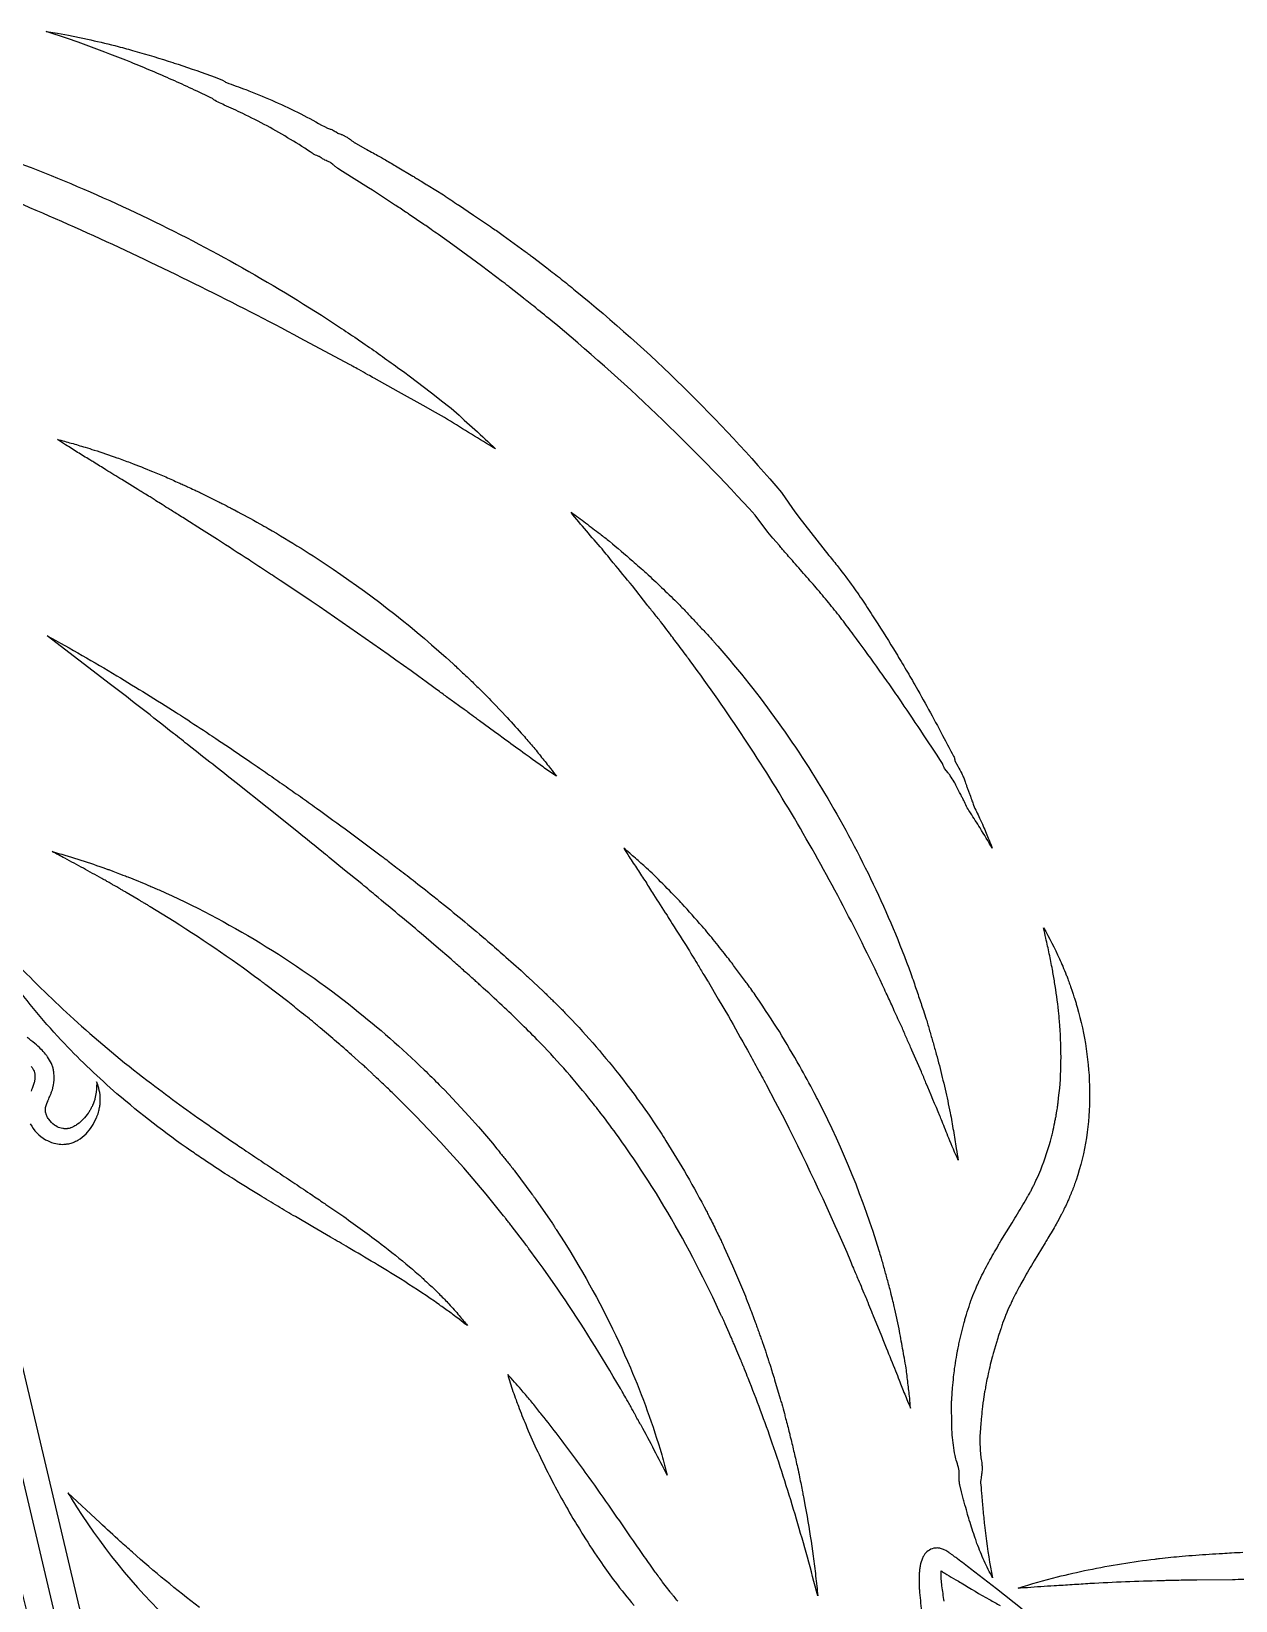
# Model space of a CAD drawing. Header units: millimetres. Extents: x 4236 to 5436, y 1579 to 2339.
# Drawn here: x 4744.5 to 4821.5, y 2064.7 to 2165 of the extents above; entities that cross this region are included whole.
import ezdxf

# ---------------------------------------------------------------- set-up
doc = ezdxf.new("R2010")
doc.units = ezdxf.units.MM
doc.layers.add('Default', color=70, linetype='Continuous')

msp = doc.modelspace()

# ---------------------------------------------------------------- linework, layer by layer
at = {"layer": 'Default'}
for points in [[(4765.19, 2157.89, -0.006989), (4765.25, 2157.86), (4765.88, 2157.5, -0.000014), (4766.65, 2157.08, -0.002247), (4767.15, 2156.79, -0.006792), (4767.9, 2156.35), (4768.9, 2155.76, -0.003913), (4769.14, 2155.61, -0.001958), (4769.39, 2155.46, 0.000674), (4769.76, 2155.23, 0.000826), (4769.88, 2155.16), (4770.86, 2154.55, -0.001731), (4771.1, 2154.39, -0.00098), (4771.58, 2154.07, 0.000337), (4771.83, 2153.91), (4772.79, 2153.27), (4773.74, 2152.62, 0.001356), (4773.98, 2152.45, -0.001402), (4774.34, 2152.21, -0.004624), (4774.69, 2151.96), (4776.09, 2150.93, -0.003091), (4776.32, 2150.76, -0.004747), (4776.55, 2150.59), (4777.47, 2149.89, -0.005498), (4777.93, 2149.53, -0.003306), (4778.39, 2149.18, -0.002225), (4779.29, 2148.45, -0.023969), (4786.18, 2142.29, -0.022287), (4792.47, 2135.53), (4792.52, 2135.47), (4793.31, 2134.3), (4793.4, 2134.19), (4793.58, 2133.96), (4793.96, 2133.47), (4795.5, 2131.52, -0.002288), (4796.09, 2130.78, -0.009841), (4797.04, 2129.51, -0.009437), (4797.77, 2128.46, -0.003208), (4798.46, 2127.4, -0.006049), (4799.79, 2125.27, -0.004489), (4800.44, 2124.19, -0.001364), (4800.75, 2123.65, -0.000972), (4801.07, 2123.1, -0.008159), (4802.87, 2119.81, -0.002053), (4803.44, 2118.73, -0.078325), (4803.53, 2118.52, -0.026168), (4803.55, 2118.39), (4803.73, 2118.04, -0.019305), (4803.99, 2117.57, -0.012963), (4804.11, 2117.31, 0.009577), (4804.2, 2117.04, 0.00392), (4804.26, 2116.88, 0.00306), (4804.34, 2116.67, 0.001526), (4804.42, 2116.45, -0.001566), (4804.5, 2116.23, -0.007287), (4804.64, 2115.84, -0.008274), (4804.73, 2115.56, -0.005469), (4805.13, 2114.72, -0.002074), (4805.36, 2114.21, -0.007586), (4805.73, 2113.33, -0.005715), (4805.94, 2112.8, 0.006358), (4805.16, 2114.1, 0.003723), (4804.85, 2114.58, 0.001049), (4804.55, 2115.06, -0.000293), (4804.34, 2115.38, 0.012227), (4804.16, 2115.77, 0.003135), (4804.08, 2115.92, 0.002478), (4803.97, 2116.13, 0.000782), (4803.92, 2116.23, -0.010319), (4803.65, 2116.75, -0.008279), (4803.51, 2117.05, 0.02283), (4803.25, 2117.44, 0.008), (4803.11, 2117.62), (4802.89, 2117.91, -0.068873), (4802.79, 2118.1, -0.0152), (4802.76, 2118.22, 0.00454), (4799.96, 2122.41, 0.003052), (4799.25, 2123.43, 0.00102), (4798.53, 2124.44, 0.005967), (4797.07, 2126.44, 0.000758), (4796.7, 2126.94, 0.001758), (4796.33, 2127.43, 0.008941), (4795.57, 2128.38, 0.005262), (4794.79, 2129.32, 0.003407), (4793.98, 2130.25, 0.000679), (4793.16, 2131.19, -0.002287), (4792.53, 2131.9, -0.001221), (4792.33, 2132.14), (4791.92, 2132.62), (4791.71, 2132.88), (4791.6, 2133.01), (4790.79, 2134.09, 0.016362), (4784.48, 2140.54, 0.018507), (4777.73, 2146.55, 0.001623), (4776.63, 2147.44, 0.002506), (4776.19, 2147.79, 0.001562), (4775.97, 2147.96), (4775.09, 2148.66, 0.0052), (4774.86, 2148.84, 0.003477), (4774.64, 2149.01), (4773.29, 2150.03), (4771.47, 2151.37), (4770.54, 2152.02, -0.000717), (4770.08, 2152.34, 0.001786), (4769.73, 2152.59, 0.000877), (4769.61, 2152.67), (4768.68, 2153.3, -0.001695), (4768.44, 2153.46, 0.001137), (4768.09, 2153.7, 0.004587), (4767.74, 2153.93), (4766.32, 2154.86), (4766.08, 2155.01), (4764.41, 2156.06), (4764.11, 2156.25, -0.021679), (4763.94, 2156.37, -0.009612), (4763.85, 2156.45, -0.001736), (4763.79, 2156.5), (4763.69, 2156.59, 0.007357), (4763.61, 2156.64), (4763.43, 2156.71, -0.013211), (4763.29, 2156.78, -0.006163), (4763.24, 2156.81, -0.01805), (4763.13, 2156.87, -0.025743), (4762.95, 2157, -0.019313), (4762.85, 2157.03, -0.03112), (4762.69, 2157.1, -0.032981), (4762.53, 2157.19, 0.010458), (4761.09, 2158.1, 0.009587), (4759.59, 2158.96, 0.011975), (4758.04, 2159.75, 0.00244), (4757.45, 2160.03, 0.003721), (4756.86, 2160.3, 0.003238), (4756.46, 2160.48, -0.101462), (4756.11, 2160.71, 0.001416), (4754.8, 2161.33, 0.003143), (4753.53, 2161.91, 0.002757), (4752.21, 2162.48, 0.004484), (4750.89, 2163.03, 0.009396), (4748.2, 2164.06), (4747.52, 2164.31), (4746.84, 2164.55), (4745.47, 2165), (4746.19, 2164.89), (4746.9, 2164.76), (4747.61, 2164.61), (4748.32, 2164.46, -0.008912), (4750.08, 2164.04, -0.004588), (4751.13, 2163.75, -0.009227), (4753.57, 2163.01, -0.001519), (4753.91, 2162.9, -0.007121), (4756.27, 2162.08, -0.047393), (4756.9, 2161.8, -0.009855), (4756.99, 2161.73, -0.003281), (4757.61, 2161.51, -0.004828), (4758.23, 2161.28, -0.004077), (4758.64, 2161.12, -0.011921), (4760.31, 2160.42, -0.014201), (4761.94, 2159.63, -0.010405), (4763.45, 2158.81, -0.0257), (4763.59, 2158.78, -0.017025), (4763.67, 2158.75, -0.046048), (4763.89, 2158.65, -0.024122), (4764, 2158.58), (4764.12, 2158.5, 0.003727), (4764.18, 2158.47), (4764.3, 2158.43, -0.003506), (4764.36, 2158.41, -0.011124), (4764.53, 2158.33, -0.001026), (4764.61, 2158.29, -0.006783), (4764.7, 2158.24, -0.021397), (4764.86, 2158.13, -0.011335), (4764.97, 2158.05, -0.003378), (4765.06, 2157.99, 0.003922), (4765.13, 2157.93, 0.007247)], [(4752.37, 2135.09, 0.001654), (4752.11, 2135.25, -0.00033), (4751.73, 2135.48, -0.001857), (4751.47, 2135.64, -0.001278), (4751.34, 2135.72), (4750.32, 2136.36, -0.00185), (4749.29, 2136.99, -0.002804), (4748.52, 2137.47, -0.001168), (4748.26, 2137.63, -0.002716), (4747.48, 2138.1, -0.004578), (4746.71, 2138.59, -0.00406), (4746.2, 2138.93, -0.006093), (4747.08, 2138.69, -0.004457), (4747.96, 2138.43, -0.001997), (4748.55, 2138.25, -0.00492), (4749.99, 2137.76, -0.001991), (4750.85, 2137.45, -0.002756), (4752.27, 2136.88, -0.002586), (4753.12, 2136.53, -0.002857), (4753.54, 2136.34, -0.001407), (4753.95, 2136.16, -0.000401), (4754.23, 2136.03, 0.001201), (4754.51, 2135.9, -0.001311), (4754.93, 2135.71, -0.00269), (4755.2, 2135.58, -0.001735), (4755.34, 2135.52), (4756.44, 2134.97, -0.001352), (4756.71, 2134.84, -0.001466), (4757.25, 2134.56, -0.00032), (4757.52, 2134.42, -0.003533), (4759.13, 2133.54, -0.001714), (4759.66, 2133.24, -0.003958), (4761.76, 2131.98, -0.003419), (4763.81, 2130.64, -0.036394), (4771.48, 2124.59, -0.003317), (4771.81, 2124.28, -0.001365), (4772.37, 2123.76, -0.001423), (4772.92, 2123.23, -0.00334), (4773.25, 2122.91, 0.000722), (4773.67, 2122.47, -0.002559), (4774.1, 2122.04), (4774.94, 2121.16, -0.003211), (4775.96, 2120.02, -0.003223), (4776.56, 2119.33, -0.003051), (4777.14, 2118.61, -0.004825), (4777.71, 2117.89, -0.004196), (4778.08, 2117.41, -0.005974), (4777.32, 2117.93, -0.004293), (4776.58, 2118.46, -0.00184), (4776.09, 2118.82, -0.004742), (4774.86, 2119.71, -0.001546), (4774.13, 2120.25), (4773.16, 2120.95, -0.001883), (4772.91, 2121.13, -0.00105), (4772.43, 2121.49, 0.000383), (4772.19, 2121.67, -0.002633), (4771.82, 2121.93, -0.001322), (4771.21, 2122.37, -0.001356), (4770.61, 2122.82, -0.002895), (4770.25, 2123.08, 0.007598), (4762.42, 2128.59), (4761.42, 2129.25), (4760.43, 2129.92, -0.000676), (4759.43, 2130.57, -0.002192), (4758.44, 2131.23, -0.004172), (4756.43, 2132.53), (4755.41, 2133.17), (4754.4, 2133.82, -0.002728), (4754.02, 2134.05, -0.000724), (4753.38, 2134.45, -0.000787), (4752.88, 2134.77, -0.002221), (4752.49, 2135.01, -0.001011)], [(4800.19, 2101.3, -0.00105), (4800.03, 2101.65, -0.001379), (4799.56, 2102.68, -0.001086), (4799.16, 2103.54, -0.00231), (4798.93, 2104.05, 0.023269), (4793.29, 2114.72, 0.025235), (4786.64, 2124.77, -0.001484), (4786.41, 2125.07, -0.001016), (4785.73, 2125.98, -0.001021), (4785.16, 2126.74, -0.002028), (4784.82, 2127.19, 0.001282), (4784.58, 2127.49, -0.000745), (4784.11, 2128.08, -0.002021), (4783.87, 2128.38), (4782.94, 2129.57, -0.002124), (4781.72, 2131.04, -0.002433), (4781, 2131.93, -0.003399), (4780, 2133.08, -0.005486), (4779.02, 2134.27, -0.004916), (4779.95, 2133.59, -0.003549), (4780.87, 2132.89, -0.001559), (4781.48, 2132.42, -0.003961), (4782.94, 2131.17, -0.001479), (4783.82, 2130.4, -0.003625), (4785.77, 2128.53, -0.00076), (4786.04, 2128.26, -0.002691), (4786.57, 2127.7, -0.000653), (4787.1, 2127.13, 0.000681), (4787.63, 2126.57, -0.002659), (4788.02, 2126.14, -0.001415), (4788.15, 2126, -0.047511), (4795.42, 2115.98, -0.0459), (4800.73, 2104.8, -0.002628), (4800.92, 2104.26, -0.001094), (4801.23, 2103.34, -0.001186), (4801.54, 2102.43, -0.003137), (4801.72, 2101.88, 0.000554), (4801.93, 2101.14, -0.002041), (4802.15, 2100.39, 0.000513), (4802.36, 2099.65, -0.001899), (4802.56, 2098.91, -0.001759), (4802.92, 2097.41, -0.003263), (4803.25, 2095.9, -0.002446), (4803.45, 2094.76, -0.003863), (4803.64, 2093.62, -0.003416), (4803.76, 2092.86, -0.00594), (4803.16, 2094.28, -0.002958), (4802.73, 2095.35, -0.000732), (4802.59, 2095.7, -0.004046), (4801.7, 2097.81, -0.000848), (4801.41, 2098.52), (4800.8, 2099.91, -0.001499), (4800.64, 2100.26, -0.000843), (4800.34, 2100.95, 0.000299)], [(4789.9, 2080.02, 0.001758), (4789.87, 2080.1), (4789.62, 2080.68, 0.000617), (4789.44, 2081.11, 0.00184), (4789.31, 2081.4, 0.004598), (4789.12, 2081.83), (4788.87, 2082.41, 0.002494), (4788.74, 2082.7, 0.003667), (4788.64, 2082.91, 0.001522), (4788.6, 2082.98), (4788.07, 2084.12, 0.026249), (4784.47, 2090.73, 0.010085), (4783.11, 2092.82, 0.015153), (4780.93, 2095.86, 0.006526), (4780.15, 2096.84, 0.024384), (4776.86, 2100.56, 0.0103), (4774.62, 2102.75, 0.005318), (4773.23, 2104.03, 0.004166), (4773, 2104.24, 0.002072), (4772.77, 2104.45, -0.000729), (4772.41, 2104.77, -0.000882), (4772.29, 2104.87, 0.001157), (4771.7, 2105.4, 0.002513), (4771.47, 2105.6, 0.001597), (4771.35, 2105.71), (4770.39, 2106.53), (4769.43, 2107.36, 0.003238), (4767.98, 2108.58, 0.00148), (4766.51, 2109.8, 0.000338), (4765.54, 2110.61), (4764.55, 2111.41), (4763.57, 2112.21, 0.001225), (4763.07, 2112.61, 0.00127), (4761.59, 2113.81), (4759.6, 2115.4), (4757.61, 2116.98, 0.00124), (4754.62, 2119.35, 0.000771), (4753.61, 2120.14, 0.001388), (4751.61, 2121.71, 0.000788), (4749.59, 2123.27), (4745.54, 2126.38, -0.010495), (4749.98, 2123.83, -0.007176), (4753.78, 2121.47, -0.000827), (4754.32, 2121.13, -0.002673), (4755.92, 2120.08, -0.000682), (4756.46, 2119.72, -0.002553), (4757.25, 2119.19, -0.000949), (4758.57, 2118.29, -0.00128), (4759.1, 2117.93, -0.001694), (4760.15, 2117.2, -0.000559), (4760.68, 2116.83, -0.000697), (4761.72, 2116.1, -0.002505), (4762.76, 2115.36, -0.002352), (4764.83, 2113.85, -0.003972), (4766.89, 2112.32, -0.001552), (4767.14, 2112.13, -0.001412), (4767.9, 2111.54, -0.000971), (4768.41, 2111.15, -0.002598), (4768.92, 2110.76, -0.001164), (4770.18, 2109.77, -0.002541), (4770.93, 2109.16, -0.005416), (4772.42, 2107.94, -0.003782), (4773.89, 2106.69, -0.001557), (4774.86, 2105.85), (4775.82, 2104.99, -0.004799), (4776, 2104.83, -0.002524), (4776.18, 2104.66, -0.000681), (4776.3, 2104.55), (4777.24, 2103.66, -0.003587), (4777.36, 2103.55, -0.001865), (4777.48, 2103.44, 0.000615), (4777.65, 2103.27, 0.000773), (4777.71, 2103.21, 0.001219), (4777.94, 2102.98, -0.00089), (4778.29, 2102.64, -0.002175), (4778.52, 2102.41, -0.001425), (4778.63, 2102.29, -0.025436), (4782.07, 2098.36, -0.008603), (4783.25, 2096.8, -0.003527), (4783.63, 2096.27), (4784, 2095.74), (4784.37, 2095.2, -0.005191), (4784.55, 2094.93, -0.003062), (4784.73, 2094.66, -0.001864), (4785.08, 2094.11, -0.022968), (4787.67, 2089.61, 0.001127), (4787.82, 2089.32, -0.000809), (4788.04, 2088.89, -0.002998), (4788.25, 2088.45, 0.001213), (4788.39, 2088.16, -0.000868), (4788.61, 2087.73, -0.002148), (4788.74, 2087.43, -0.00141), (4788.81, 2087.29), (4789.34, 2086.11), (4789.85, 2084.92, -0.002475), (4790.1, 2084.32, -0.001274), (4790.33, 2083.72, -0.004307), (4790.42, 2083.49, -0.002726), (4790.51, 2083.26, -0.001115), (4790.57, 2083.11), (4790.79, 2082.51, -0.003613), (4790.9, 2082.21, -0.002419), (4791.01, 2081.9, -0.001224), (4791.12, 2081.6, -0.000428), (4791.23, 2081.29), (4791.44, 2080.68, -0.003446), (4791.49, 2080.53, -0.001794), (4791.54, 2080.38, 0.000612), (4791.61, 2080.15, 0.000755), (4791.64, 2080.07, 0.001694), (4791.74, 2079.76, -0.00118), (4791.88, 2079.3, -0.004672), (4792.03, 2078.84), (4792.39, 2077.61, -0.001791), (4792.48, 2077.3, -0.001016), (4792.65, 2076.68, 0.000347), (4792.73, 2076.37, -0.004463), (4792.86, 2075.9, -0.002993), (4792.97, 2075.43, -0.001124), (4793.05, 2075.12, -0.00497), (4793.27, 2074.18, -0.002736), (4793.49, 2073.24, -0.00083), (4793.62, 2072.62, -0.003066), (4793.72, 2072.14, -0.000675), (4793.81, 2071.67, 0.000435), (4793.87, 2071.36), (4793.99, 2070.73), (4794.1, 2070.1, -0.011667), (4794.49, 2067.56, -0.004072), (4794.65, 2066.29, -0.002731), (4794.79, 2065.02, 0.002674), (4794.12, 2067.49, 0.00968), (4792.68, 2072.37, 0.006775), (4791.88, 2074.78, 0.012395), (4790.34, 2078.93, 0.00197), (4790.11, 2079.51, -0.00155), (4790.05, 2079.66, 0.001052), (4789.96, 2079.88, 0.002672)], [(4749.81, 2110.42, -0.00233), (4749.71, 2110.48, -0.002639), (4749.42, 2110.65, 0.003382), (4749.18, 2110.79, 0.004201), (4749.03, 2110.87, 0.002964), (4747.85, 2111.52, 0.001365), (4746.66, 2112.16, 0.000321), (4745.86, 2112.59, -0.019341), (4749.1, 2111.57, -0.001122), (4749.31, 2111.49, -0.005072), (4749.53, 2111.42, -0.003108), (4749.74, 2111.34, -0.002271), (4750.16, 2111.17, 0.001151), (4750.38, 2111.09, -0.000801), (4750.69, 2110.97, -0.002008), (4750.91, 2110.89, -0.00132), (4751.01, 2110.85), (4751.85, 2110.5, -0.000718), (4752.17, 2110.36, -0.002052), (4752.38, 2110.27, -0.005273), (4752.69, 2110.14, -0.031969), (4759.15, 2106.75, -0.03221), (4765.15, 2102.57, -0.023628), (4769.63, 2098.65, -0.006238), (4770.6, 2097.68, -0.001188), (4770.77, 2097.52, -0.003054), (4770.93, 2097.36), (4772.49, 2095.68), (4773.1, 2094.99), (4773.99, 2093.95), (4774.28, 2093.59, 0.001106), (4774.57, 2093.24, -0.001085), (4775, 2092.7, -0.003487), (4775.43, 2092.16), (4776.52, 2090.7, -0.002559), (4776.62, 2090.56, -0.004537), (4776.72, 2090.42, -0.004121), (4776.79, 2090.32), (4777.05, 2089.95), (4777.83, 2088.82, -0.003158), (4777.89, 2088.72, -0.001643), (4777.95, 2088.62, 0.000562), (4778.07, 2088.43), (4778.57, 2087.66), (4778.94, 2087.08), (4779.52, 2086.1, -0.03194), (4782.81, 2079.6, -0.029849), (4784.81, 2074.04, -0.007725), (4785.17, 2072.73, 0.000793), (4784.34, 2074.34, 0.002703), (4783.49, 2075.93, 0.004046), (4783.38, 2076.12, 0.001552), (4783.27, 2076.32, -0.002271), (4783.11, 2076.61, -0.001525), (4783.06, 2076.71, -0.002162), (4782.95, 2076.91, 0.001477), (4782.79, 2077.2, 0.006196), (4782.62, 2077.5, -0.001848), (4782.51, 2077.69, -0.001156), (4782.29, 2078.08, 0.000271), (4782.18, 2078.27), (4781.95, 2078.66), (4781.72, 2079.05, 0.019288), (4777.88, 2085.05), (4777.24, 2085.96), (4776.85, 2086.49), (4776.32, 2087.21, -0.001452), (4776.26, 2087.3, 0.000959), (4776.16, 2087.44, 0.002469), (4776.06, 2087.57), (4775.25, 2088.62, -0.002969), (4775.18, 2088.71, -0.002889), (4774.98, 2088.97, 0.005809), (4774.81, 2089.19, 0.00622), (4774.7, 2089.32), (4773.59, 2090.7), (4772.16, 2092.38), (4771.27, 2093.37), (4770.68, 2094.03), (4769.11, 2095.67, 0.003111), (4769.04, 2095.75, 0.000116), (4768.92, 2095.86, -0.003389), (4768.84, 2095.94), (4767.59, 2097.19, 0.004474), (4767.27, 2097.5, 0.001853), (4766.95, 2097.8, -0.00206), (4766.46, 2098.25, -0.001493), (4766.3, 2098.4), (4765.98, 2098.71, 0.002503), (4765.86, 2098.82, 0.00899), (4765.65, 2099.01), (4764.99, 2099.6, -0.000028), (4764.5, 2100.04, 0.002073), (4764.16, 2100.33, 0.006248), (4763.66, 2100.76), (4762.98, 2101.33, -0.002561), (4762.81, 2101.47, 0.002832), (4762.56, 2101.69, 0.007579), (4762.3, 2101.9, -0.002605), (4761.78, 2102.31, -0.000682), (4760.92, 2103.01), (4759.51, 2104.08, 0.007532), (4759.29, 2104.25, 0.002598), (4759.15, 2104.35, 0.002221), (4758.79, 2104.61), (4758.08, 2105.13, 0.019533), (4752.13, 2109.06, 0.004229), (4751.94, 2109.18, 0.002758), (4751.74, 2109.29, 0.001395), (4751.55, 2109.41, 0.000486), (4751.36, 2109.52), (4750.59, 2109.98, 0.002663), (4750.39, 2110.09, 0.001388), (4750.2, 2110.2, -0.000468), (4749.91, 2110.37, -0.000581)], [(4799.67, 2083.51, 0.001836), (4799.56, 2083.98, -0.000673), (4799.41, 2084.6, 0.003289), (4799.28, 2085.07, 0.001375), (4799.07, 2085.84, 0.001307), (4798.85, 2086.61, 0.003155), (4798.71, 2087.08, 0.043471), (4794.86, 2096.6, 0.000932), (4794.56, 2097.17, 0.002299), (4793.64, 2098.87, 0.003738), (4792.33, 2101.09, 0.004791), (4790.92, 2103.24, 0.001413), (4790.36, 2104.03, 0.0014), (4790.17, 2104.29), (4789.41, 2105.32, 0.001521), (4789.31, 2105.45, 0.002871), (4789.02, 2105.83, -0.000682), (4788.61, 2106.33, 0.000783), (4788.21, 2106.84, 0.003226), (4787.81, 2107.34, 0.001701), (4787.39, 2107.82, 0.003355), (4786.11, 2109.26, 0.001696), (4785.44, 2109.95, 0.004762), (4784.32, 2111.09, 0.001849), (4783.84, 2111.53, 0.00424), (4783.13, 2112.17, 0.005888), (4782.4, 2112.8, 0.00382), (4782.74, 2112.26, 0.004369), (4783.26, 2111.45, 0.00269), (4783.79, 2110.65, 0.002899), (4784.29, 2109.85, 0.002832), (4785.15, 2108.52, 0.000974), (4785.49, 2107.98, 0.003621), (4786.5, 2106.38, 0.002833), (4786.82, 2105.84, 0.000757), (4787.15, 2105.31, 0.000726), (4787.55, 2104.64, 0.002984), (4787.8, 2104.24), (4788.43, 2103.15), (4789.07, 2102.08, 0.004178), (4790.3, 2099.89, 0.002097), (4790.9, 2098.79, 0.000784), (4791.49, 2097.7), (4792.07, 2096.59), (4792.65, 2095.48, -0.016205), (4796.88, 2086.41, 0.002774), (4797.06, 2085.97, 0.001302), (4797.37, 2085.25, 0.001008), (4797.61, 2084.67, 0.002788), (4797.86, 2084.09, -0.000362), (4797.98, 2083.8, 0.001008), (4798.21, 2083.21, 0.001798), (4798.33, 2082.92), (4798.82, 2081.75, 0.001487), (4799.16, 2080.87, 0.004461), (4799.76, 2079.4, 0.00175), (4799.99, 2078.81, 0.004079), (4800.34, 2077.92, 0.005672), (4800.71, 2077.03, 0.004027), (4800.66, 2077.67, 0.004629), (4800.55, 2078.62, 0.002931), (4800.43, 2079.58, 0.003825), (4800.21, 2080.84, 0.002139), (4799.98, 2082.1), (4799.7, 2083.35, 0.000896)], [(4805.19, 2072.33, -0.001955), (4805.19, 2072.27, 0.029287), (4805.2, 2072.16), (4805.22, 2071.89, -0.004381), (4805.25, 2071.55, 0.001628), (4805.34, 2070.54, 0.003402), (4805.44, 2069.54, 0.003444), (4805.52, 2068.87, 0.02193), (4805.96, 2066.19, -0.022689), (4805.42, 2067.26, -0.017261), (4804.96, 2068.38, -0.003951), (4804.85, 2068.71, -0.012125), (4804.47, 2069.86, -0.003597), (4804.33, 2070.35, -0.003234), (4804.15, 2071.01, -0.001189), (4804.06, 2071.34), (4803.97, 2071.67), (4803.88, 2072.04, -0.011427), (4803.86, 2072.12, -0.01434), (4803.84, 2072.24, -0.015348), (4803.83, 2072.36, -0.012032), (4803.83, 2072.47, -0.007278), (4803.82, 2072.62, -0.002282), (4803.82, 2072.71, 0.000281), (4803.82, 2072.84, 0.009873), (4803.82, 2072.98, 0.010987), (4803.81, 2073.08, 0.006659), (4803.81, 2073.12, 0.001885), (4803.67, 2073.59, -0.014215), (4803.56, 2074, -0.021557), (4803.45, 2074.65, -0.016169), (4803.38, 2075.3, -0.003614), (4803.37, 2075.48, -0.008772), (4803.35, 2076.19, -0.006797), (4803.34, 2076.88), (4803.34, 2077.23, -0.000784), (4803.34, 2077.36, -0.006848), (4803.34, 2077.48, -0.011049), (4803.35, 2077.6), (4803.37, 2077.97), (4803.4, 2078.32, -0.009374), (4803.47, 2079.02, -0.005032), (4803.53, 2079.55, -0.001345), (4803.56, 2079.73, -0.006458), (4803.67, 2080.43, -0.001705), (4803.71, 2080.65, -0.002538), (4803.74, 2080.78, -0.005186), (4803.81, 2081.14), (4803.97, 2081.82, -0.005291), (4804.14, 2082.5, -0.001934), (4804.21, 2082.75, -0.003515), (4804.29, 2083.01, -0.003273), (4804.34, 2083.18), (4804.45, 2083.52), (4804.51, 2083.7, -0.01421), (4804.57, 2083.88), (4804.7, 2084.23), (4804.84, 2084.57, -0.003919), (4804.88, 2084.65, -0.003951), (4804.93, 2084.78, -0.001598), (4804.99, 2084.9, 0.001878), (4805.03, 2084.98, -0.001977), (4805.08, 2085.11, -0.00682), (4805.14, 2085.23, -0.014358), (4805.71, 2086.35, -0.009429), (4806.32, 2087.41, -0.001868), (4806.49, 2087.71), (4807.2, 2088.87, 0.001798), (4807.55, 2089.44, 0.003566), (4807.89, 2090.01), (4807.98, 2090.15), (4808.06, 2090.29), (4808.22, 2090.56, 0.002535), (4808.25, 2090.63, 0.003239), (4808.33, 2090.77, 0.000506), (4808.44, 2090.97, -0.002987), (4808.51, 2091.11, -0.002871), (4808.58, 2091.25, 0.00143), (4808.68, 2091.46, 0.005965), (4808.78, 2091.68), (4808.91, 2091.96), (4808.97, 2092.11), (4809.03, 2092.25, 0.032324), (4809.72, 2094.35, 0.004221), (4809.8, 2094.65, 0.00498), (4809.93, 2095.28, -0.002574), (4809.96, 2095.43, 0.001439), (4810.01, 2095.67, 0.00672), (4810.05, 2095.9, 0.003533), (4810.11, 2096.3, 0.006809), (4810.14, 2096.54), (4810.18, 2096.86), (4810.22, 2097.18, 0.025942), (4810.33, 2099.45, 0.021048), (4810.23, 2101.75, 0.005148), (4810.17, 2102.41, 0.014989), (4809.92, 2104.23, 0.005262), (4809.78, 2105.06, 0.005956), (4809.58, 2106.06, 0.004225), (4809.36, 2107.05, 0.0018), (4809.21, 2107.72, -0.028051), (4810.23, 2105.74, -0.005581), (4810.44, 2105.26, -0.009651), (4810.67, 2104.7, -0.002678), (4810.76, 2104.46, -0.002144), (4810.88, 2104.13, -0.000684), (4810.94, 2103.97, -0.003605), (4811.03, 2103.73, -0.002261), (4811.11, 2103.48, -0.000911), (4811.16, 2103.31, 0.002118), (4811.21, 2103.15, -0.001565), (4811.29, 2102.9, -0.006297), (4811.36, 2102.65, -0.066563), (4812.16, 2097.27, -0.002373), (4812.16, 2097.09, -0.082936), (4811.29, 2091.59, -0.0029), (4811.23, 2091.42, -0.009347), (4811.17, 2091.25, -0.005321), (4811.11, 2091.08, -0.001304), (4811.04, 2090.91, 0.002707), (4810.97, 2090.74, -0.005305), (4810.9, 2090.57, -0.002854), (4810.83, 2090.4, 0.000609), (4810.72, 2090.15, 0.001017), (4810.68, 2090.06, -0.000705), (4810.56, 2089.82, -0.001864), (4810.48, 2089.65, -0.003077), (4810.4, 2089.49, -0.001846), (4810.36, 2089.41), (4810.1, 2088.93), (4810.01, 2088.78, -0.004063), (4809.76, 2088.33, -0.002258), (4809.49, 2087.88, -0.000737), (4809.32, 2087.59), (4808.62, 2086.43, 0.003014), (4808.28, 2085.86, 0.004531), (4807.95, 2085.29, 0.00392), (4807.71, 2084.87, 0.009853), (4807.34, 2084.16, 0.005889), (4807.3, 2084.09, 0.003186), (4807.27, 2084.02, -0.000743), (4807.2, 2083.88, 0.001568), (4807.15, 2083.77, 0.002441), (4807.12, 2083.7, 0.005629), (4807.07, 2083.59), (4806.94, 2083.3), (4806.82, 2083.03, 0.014758), (4806.76, 2082.89), (4806.71, 2082.75), (4806.6, 2082.45, 0.00174), (4806.5, 2082.14, 0.002679), (4806.42, 2081.91, 0.001119), (4806.4, 2081.84, 0.004111), (4806.25, 2081.37, 0.000961), (4806.21, 2081.21), (4806.02, 2080.58, 0.00565), (4805.94, 2080.28), (4805.85, 2079.96, 0.006401), (4805.7, 2079.33, 0.005896), (4805.6, 2078.86, 0.004356), (4805.51, 2078.38, 0.001991), (4805.45, 2078.06), (4805.4, 2077.74), (4805.35, 2077.43, 0.010822), (4805.33, 2077.32, 0.004511), (4805.32, 2077.21, 0.00046), (4805.31, 2077.13), (4805.28, 2076.79, -0.0018), (4805.25, 2076.46, 0.002451), (4805.2, 2075.96, 0.006334), (4805.17, 2075.56, 0.001745), (4805.16, 2075.48, 0.004844), (4805.15, 2075.25, 0.011508), (4805.15, 2074.86, 0.018659), (4805.17, 2074.26, 0.007972), (4805.19, 2074.03, 0.019868), (4805.25, 2073.65), (4805.27, 2073.53), (4805.28, 2073.45), (4805.28, 2073.39, -0.020943), (4805.29, 2073.26, -0.013851), (4805.29, 2073.14, -0.016133), (4805.28, 2072.98, -0.008847), (4805.26, 2072.86, -0.002661), (4805.25, 2072.74, -0.001045), (4805.23, 2072.66, 0.00154), (4805.22, 2072.54, 0.004532), (4805.2, 2072.4, 0.004836)], [(4737.87, 2085.84, 0.000527), (4738.79, 2081.71, 0.001195), (4741.59, 2069.33, 0.002596), (4749.33, 2036.36, 0.002761), (4757.42, 2003.48, 0.00124), (4760.55, 1991.18, 0.003664), (4765.97, 1970.71, 0.001679), (4764.21, 1979, 0.00312), (4758.68, 2003.79, 0.002663), (4750.94, 2036.75, 0.002733), (4742.85, 2069.63, 0.000373), (4741.81, 2073.73, 0.001503), (4738.65, 2086.03, 0.000332), (4737.58, 2090.13, 0.001539), (4735.41, 2098.31, 0.001425), (4734.3, 2102.4, 0.002268), (4736.06, 2094.12, 0.000665)]]:
    msp.add_lwpolyline(points, format="xyb", close=True, dxfattribs=at)
for points in [[(4736.37, 2159.1, -0.034875), (4749.95, 2154, -0.034072), (4762.69, 2147.1), (4763.08, 2146.86), (4763.46, 2146.61), (4764.21, 2146.11, -0.001421), (4765.34, 2145.36, -0.001565), (4765.72, 2145.1, -0.003301), (4766.83, 2144.32, -0.001653), (4767.93, 2143.53, -0.000492), (4768.67, 2143), (4770.11, 2141.9), (4770.82, 2141.34), (4771.18, 2141.06), (4771.35, 2140.92), (4771.52, 2140.77, -0.003143), (4772.87, 2139.56, -0.004922), (4774.2, 2138.32, -0.005094), (4772.65, 2139.26, -0.003381), (4771.13, 2140.21), (4770.94, 2140.33), (4770.74, 2140.44), (4770.35, 2140.65), (4769.56, 2141.09), (4768, 2141.98), (4766.43, 2142.84, -0.002433), (4766.04, 2143.06, 0.000103), (4765.45, 2143.39, 0.002261), (4765.06, 2143.61, 0.0016), (4764.86, 2143.72), (4761.71, 2145.41, 0.014771), (4748.92, 2151.75, 0.016029), (4735.75, 2157.26, -0.000762)], [(4743.99, 2105.02, 0.018316), (4747.73, 2101.44, 0.019152), (4752.2, 2097.76, 0.011366), (4755.86, 2095.1, 0.004133), (4757.19, 2094.18, 0.001302), (4757.99, 2093.64, 0.001872), (4758.53, 2093.27, 0.001013), (4759.61, 2092.55, -0.000401), (4760.15, 2092.19, 0.000997), (4761.24, 2091.47, -0.002052), (4762.32, 2090.74, -0.000794), (4763.14, 2090.19, -0.001445), (4763.41, 2090), (4764.49, 2089.26, -0.010003), (4766.88, 2087.51, -0.012104), (4768.69, 2086.06, -0.001883), (4769.06, 2085.74, -0.003261), (4769.44, 2085.41, -0.00299), (4769.68, 2085.19, -0.002735), (4770.05, 2084.85, -0.004242), (4770.4, 2084.51, -0.003721), (4770.64, 2084.27, -0.008728), (4771.21, 2083.68, -0.004319), (4771.55, 2083.31, -0.004682), (4771.87, 2082.94, -0.011805), (4772.39, 2082.3, 0.001114), (4771.87, 2082.7, 0.002726), (4771.48, 2082.99, 0.001224), (4771.35, 2083.09, 0.004615), (4770.68, 2083.57, 0.001886), (4770.29, 2083.85, 0.011371), (4768.11, 2085.28, 0.004945), (4766.45, 2086.3, 0.003006), (4764.78, 2087.29, 0.001144), (4763.65, 2087.95), (4762.52, 2088.6), (4761.4, 2089.26, -0.003359), (4760.27, 2089.93, -0.001314), (4759.14, 2090.61, -0.003632), (4758.31, 2091.12, -0.002003), (4757.47, 2091.65, -0.000613), (4756.92, 2092, -0.004907), (4755.54, 2092.91, -0.002148), (4754.72, 2093.47, -0.026396), (4750, 2097.12, -0.024534), (4746.64, 2100.32, -0.032138), (4743.25, 2104.39, -0.017658)], [(4744.46, 2095.19, 0.142776), (4745.43, 2094.18, 0.013054), (4745.55, 2094.12, 0.064373), (4746.1, 2093.93, 0.043689), (4746.52, 2093.88, -0.005029), (4746.67, 2093.89, 0.004721), (4746.75, 2093.9, 0.023253), (4746.83, 2093.91, 0.015123), (4746.92, 2093.92, 0.041772), (4747.2, 2094.01, 0.03385), (4747.5, 2094.15, 0.068066), (4748.02, 2094.56, 0.045683), (4748.39, 2095.02, 0.041587), (4748.69, 2095.59, 0.003663), (4748.72, 2095.66, 0.01227), (4748.79, 2095.84, 0.016683), (4748.84, 2096.02, 0.016626), (4748.87, 2096.17, 0.005228), (4748.89, 2096.24, 0.020674), (4748.92, 2096.5, 0.024382), (4748.93, 2096.76, 0.100528), (4748.7, 2097.88, -0.015592), (4748.7, 2097.63, -0.060073), (4748.59, 2096.8, -0.016746), (4748.52, 2096.58, -0.02576), (4748.41, 2096.31, -0.006861), (4748.38, 2096.26, -0.021004), (4748.28, 2096.06, -0.01605), (4748.16, 2095.88, -0.03537), (4747.84, 2095.49, -0.043009), (4747.48, 2095.17, -0.012694), (4747.36, 2095.09, -0.017753), (4747.24, 2095.02, -0.029445), (4747.06, 2094.94, 0.006819), (4747, 2094.92, -0.025988), (4746.88, 2094.89, -0.016257), (4746.81, 2094.88, 0.011258), (4746.72, 2094.88, 0.015137), (4746.62, 2094.88, -0.030089), (4746.53, 2094.89, -0.043034), (4746.35, 2094.93, -0.073711), (4746.01, 2095.11, -0.082156), (4745.64, 2095.48, -0.052538), (4745.51, 2095.71, -0.022664), (4745.48, 2095.8, -0.027295), (4745.45, 2095.88, 0.015665), (4745.43, 2095.98, -0.058813), (4745.44, 2096.24, -0.02602), (4745.47, 2096.36, -0.007502), (4745.51, 2096.49, -0.008563), (4745.57, 2096.62, -0.005661), (4745.64, 2096.8, 0.001656), (4745.7, 2096.93, 0.002257), (4745.73, 2097, 0.009468), (4745.8, 2097.18, 0.014295), (4745.87, 2097.37, 0.008935), (4745.89, 2097.45, 0.00857), (4745.91, 2097.54, 0.004994), (4745.93, 2097.63, 0.001692), (4745.95, 2097.71, 0.003264), (4745.97, 2097.89, 0.008777), (4745.98, 2097.98), (4745.99, 2098.08, -0.0028), (4745.99, 2098.17, 0.009058), (4745.99, 2098.26), (4745.97, 2098.44, 0.022625), (4745.95, 2098.58, 0.014291), (4745.93, 2098.7, 0.010411), (4745.9, 2098.81, 0.030765), (4745.81, 2099.04, 0.053119), (4745.56, 2099.48, 0.015894), (4745.43, 2099.65, 0.029347), (4745.14, 2099.97, 0.015598), (4744.75, 2100.32, 0.015112), (4744.25, 2100.72, 0.009501)], [(4744.51, 2098.88, -0.014387), (4744.57, 2098.8, -0.028557), (4744.67, 2098.63, -0.047495), (4744.72, 2098.48, -0.003056), (4744.74, 2098.41, -0.027322), (4744.75, 2098.31), (4744.76, 2098.21, -0.012815), (4744.75, 2098.03, 0.004218), (4744.74, 2098, -0.007332), (4744.73, 2097.91, -0.0045), (4744.71, 2097.83, -0.015337), (4744.67, 2097.71, -0.011901), (4744.63, 2097.58, -0.007577), (4744.57, 2097.44, -0.003883), (4744.51, 2097.28, 0.001218)], [(4739.74, 2090.36), (4753.15, 2033.57, 0.000328)], [(4754.76, 2033.95), (4741.35, 2090.74, 0.000552)], [(4785.85, 2064.68, -0.001791), (4785.6, 2064.98, -0.003165), (4785.48, 2065.13, -0.005339), (4785.35, 2065.28), (4785.11, 2065.59), (4784.87, 2065.91, -0.003989), (4784.4, 2066.55, -0.003745), (4783.7, 2067.54, -0.001453), (4783, 2068.55, 0.000988), (4781.6, 2070.57, 0.003664), (4780.17, 2072.6, 0.003923), (4779.19, 2073.94, 0.009264), (4777.16, 2076.59, 0.000913), (4776.9, 2076.92, 0.001341), (4776.64, 2077.25, 0.004589), (4776.1, 2077.89, 0.001823), (4775.82, 2078.22, 0.005307), (4775.41, 2078.69, 0.007959), (4774.97, 2079.17, 0.007489), (4775.12, 2078.65, 0.011928), (4775.5, 2077.55, 0.003887), (4775.65, 2077.15, 0.004478), (4775.88, 2076.56, 0.002835), (4776.12, 2075.97, 0.018529), (4777.53, 2072.92, 0.015933), (4779.14, 2069.98, 0.0055), (4779.8, 2068.9, 0.012921), (4780.96, 2067.13, 0.010264), (4781.83, 2065.93, 0.018677), (4783.05, 2064.42)], [(4755.27, 2064.28, -0.017425), (4750.99, 2067.81, -0.003222), (4750.21, 2068.5, -0.003328), (4748.92, 2069.69), (4746.86, 2071.62, 0.007423), (4747.42, 2070.71, 0.063665), (4754.01, 2062.8)], [(4807.85, 2064.18), (4806.2, 2065.47), (4804.55, 2066.75, 0.002027), (4804.14, 2067.07, 0.001367), (4803.72, 2067.39, 0.000943), (4803.61, 2067.47, 0.00277), (4803.45, 2067.59, 0.004562), (4803.28, 2067.71, -0.000092), (4803.22, 2067.75, 0.004947), (4803.16, 2067.8, 0.012612), (4803.03, 2067.88), (4802.96, 2067.92), (4802.87, 2067.97, 0.001254), (4802.76, 2068.02, 0.010647), (4802.63, 2068.06, 0.046066), (4802.42, 2068.09, 0.011752), (4802.29, 2068.08, 0.01393), (4802.2, 2068.07, 0.104544), (4801.83, 2067.9, 0.077955), (4801.58, 2067.63, 0.026367), (4801.53, 2067.54, 0.00886), (4801.51, 2067.51, 0.004159), (4801.47, 2067.43, 0.056973), (4801.33, 2066.96, 0.009239), (4801.31, 2066.83, 0.003887), (4801.29, 2066.71, 0.009816), (4801.28, 2066.56, 0.011657), (4801.26, 2066.33, 0.006683), (4801.26, 2066.11, 0.014799), (4801.27, 2065.55, 0.00265), (4801.28, 2065.41, 0.011456), (4801.34, 2064.73, 0.00782), (4801.42, 2064.06, 0.003917)], [(4822.71, 2066.07, 0.001397), (4821.29, 2066.06), (4819, 2066.03, 0.002641), (4817.87, 2066.02, 0.002818), (4817.44, 2066.01, 0.001373), (4817.02, 2066, 0.00038), (4816.73, 2065.99, 0.007913), (4812.18, 2065.81, 0.001084), (4811.61, 2065.77, 0.001264), (4810.47, 2065.7, 0.000331), (4809.9, 2065.67, -0.00081), (4808.18, 2065.55, -0.001361), (4807.6, 2065.52, -0.018217), (4810.1, 2066.24, -0.010537), (4812.07, 2066.69, -0.020883), (4816.34, 2067.38, -0.001218), (4816.63, 2067.42, -0.006022), (4818.07, 2067.56, -0.004562), (4818.94, 2067.63, -0.003402), (4819.8, 2067.69, -0.001726), (4820.66, 2067.74, -0.000521), (4821.23, 2067.78, -0.004515), (4821.95, 2067.81, -0.001602)], [(4802.87, 2064.68, -0.012026), (4802.72, 2065.67, -0.013097), (4802.68, 2066.09, -0.012207), (4802.67, 2066.38, -0.014403), (4802.67, 2066.63, -0.00204), (4802.76, 2066.57, -0.003914), (4803.04, 2066.4, 0.000829), (4803.6, 2066.06, 0.002752), (4803.94, 2065.86, 0.00748), (4805.75, 2064.79, 0.002908), (4806.44, 2064.41, 0.006202)]]:
    msp.add_lwpolyline(points, format="xyb", dxfattribs=at)

doc.saveas('drawing.dxf')
